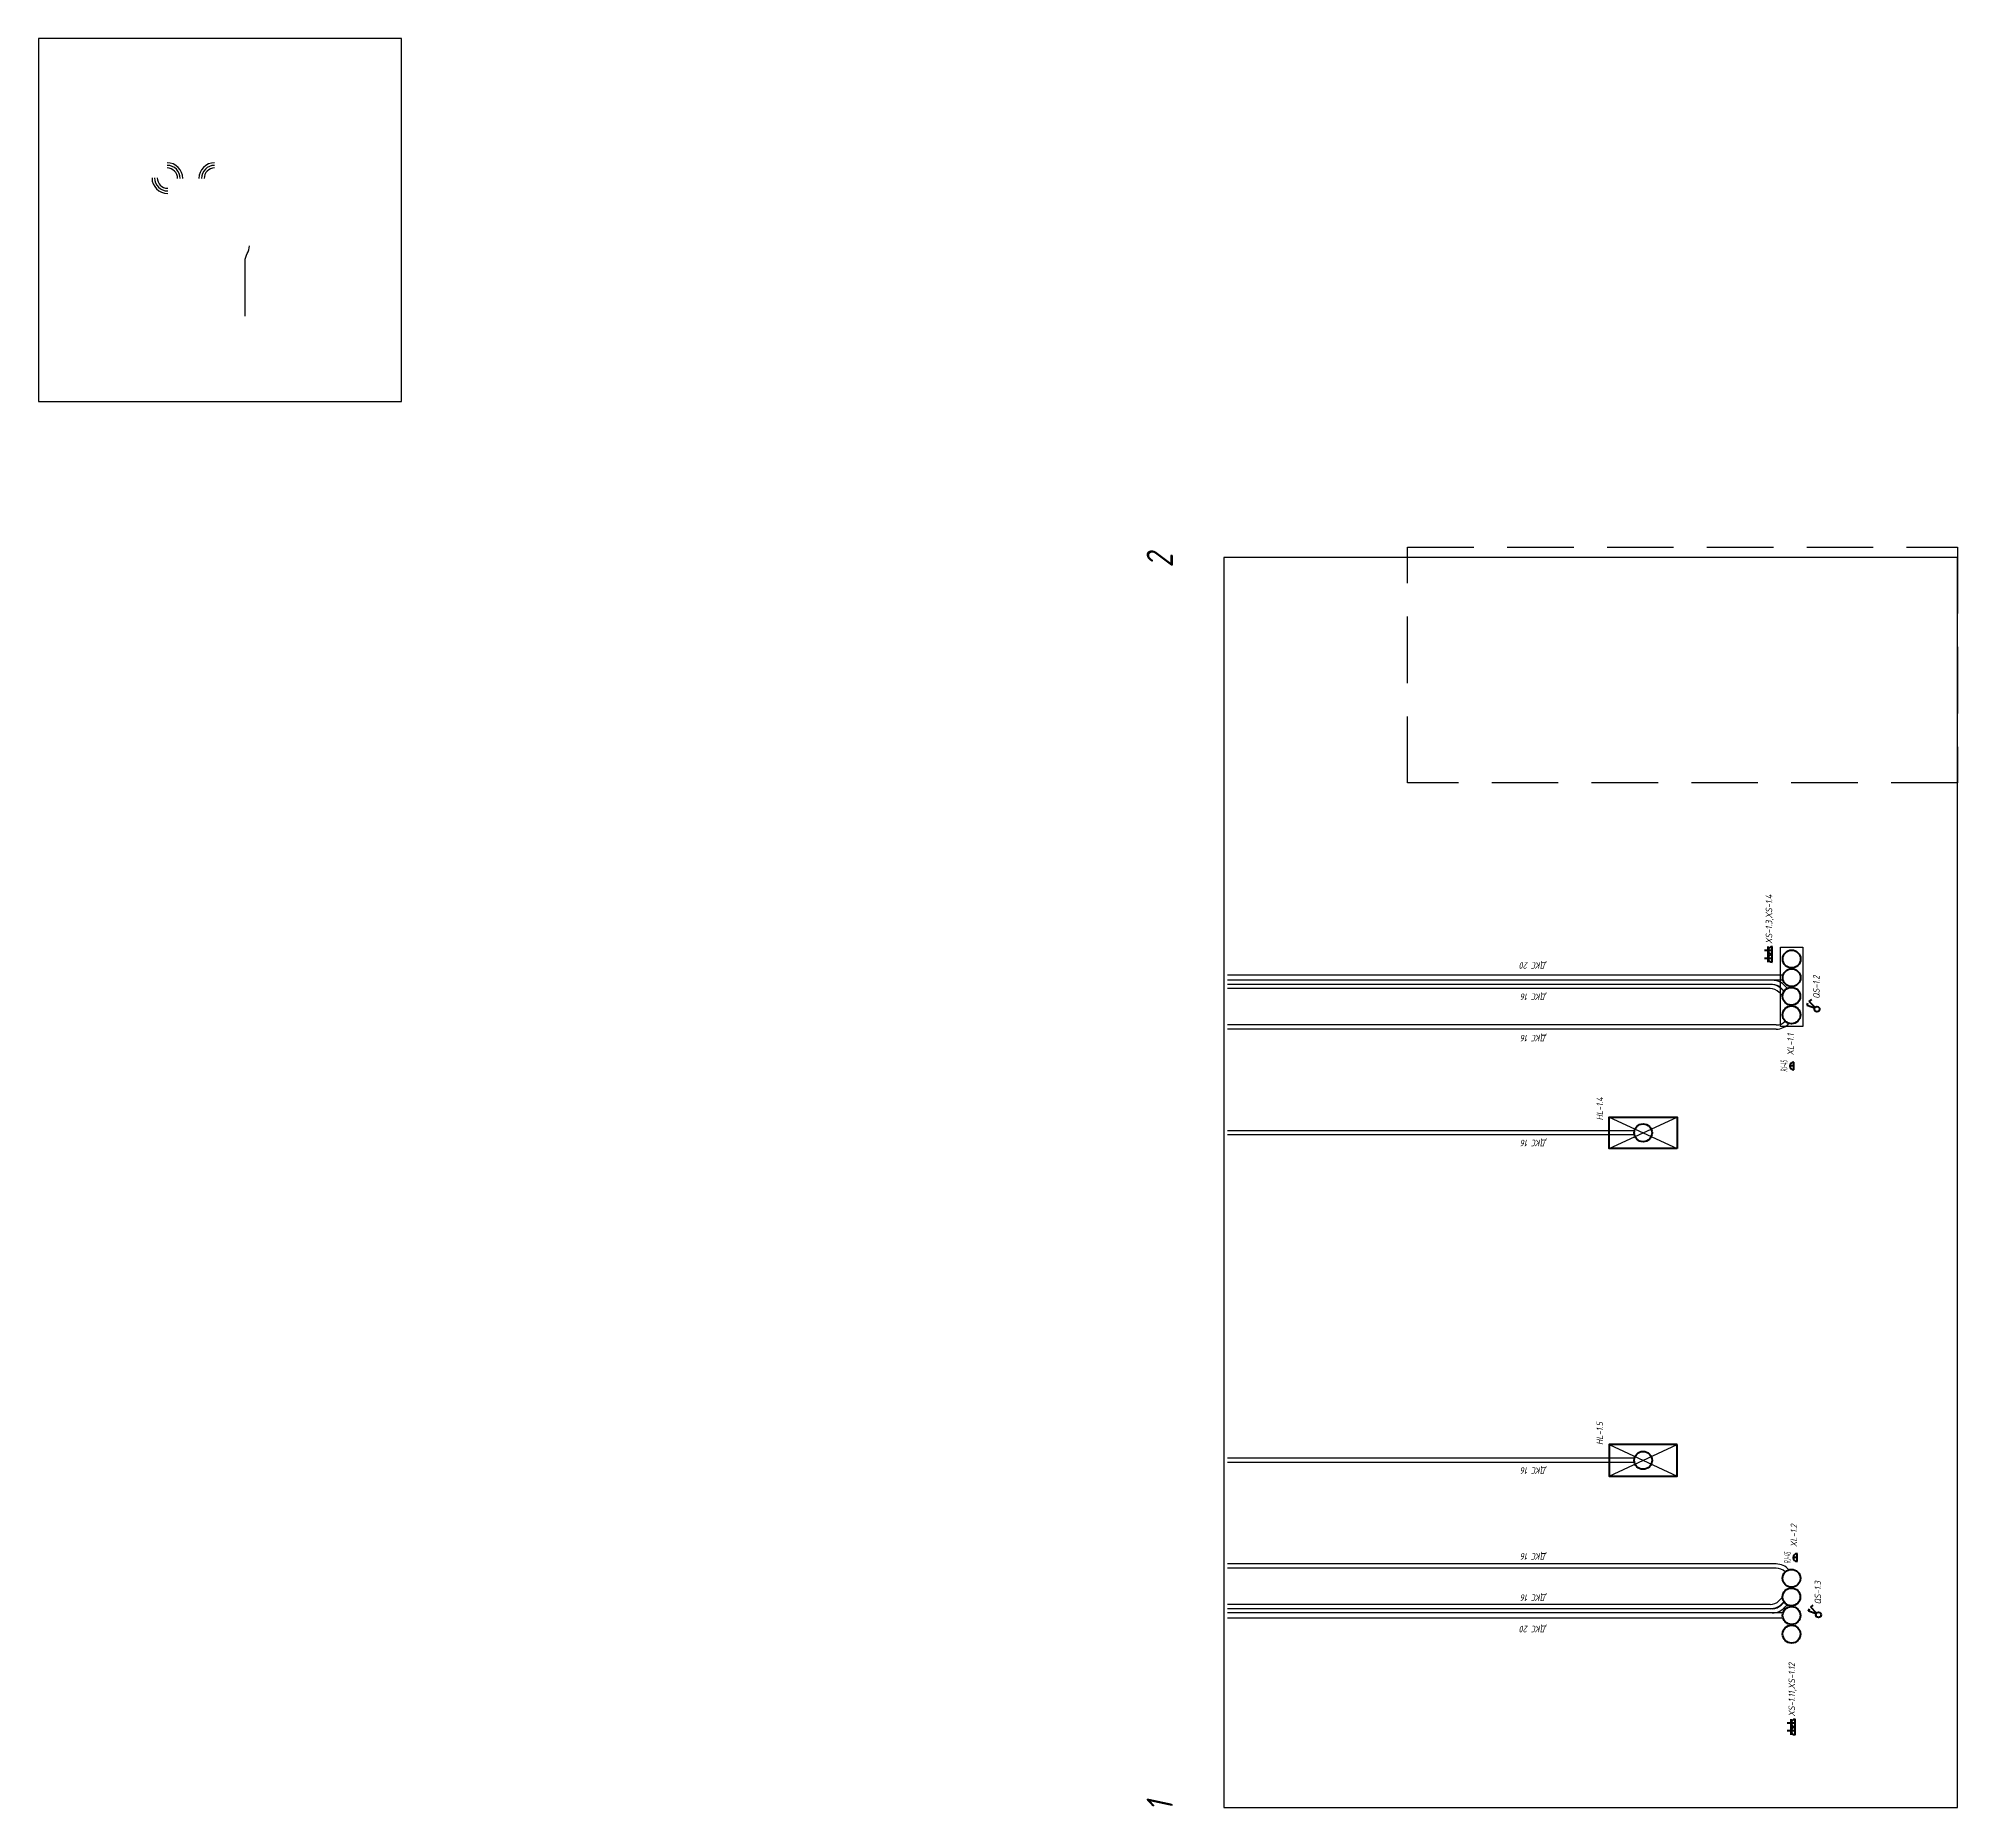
# Model space of a CAD drawing. Header units: millimetres. Extents: x -40374 to 56557, y -58468 to -14063.
# Drawn here: x -40374 to -33049, y -20814 to -14063 of the extents above; entities that cross this region are included whole.
import ezdxf
from ezdxf.enums import TextEntityAlignment as Align

# ---------------------------------------------------------------- set-up
doc = ezdxf.new("R2010")
doc.units = ezdxf.units.MM
doc.linetypes.add('DASHED', pattern=[19.05, 12.7, -6.35])
doc.layers.add('01 Черновое', color=7, linetype='Continuous')
doc.layers.add('02 ЭОМ и СС', color=7, linetype='Continuous')
doc.layers.add('100 noprint', color=1, linetype='Continuous', plot=False)
doc.styles.add('ГОСТ-ISOCPEUR', font='isocpeui.ttf', dxfattribs={"width": 0.8})

# ---------------------------------------------------------------- blocks, each defined once
blk = doc.blocks.new('розетка скрытая трехполюсная')
at = {"color": 0, "lineweight": -2}
for p, q in [((-1.5, 1.5), (1.5, 1.5)), ((-1.5, 0), (1.5, 0)), ((0, 0), (0, 3))]:
    blk.add_line(p, q, dxfattribs=at)
blk.add_arc((0, 0), 1.5, 0, 180, dxfattribs=at)
blk = doc.blocks.new('розетка RJ-45')
at = {"color": 0, "lineweight": -2}
for p, q in [((-1.5, 0), (1.5, 0)), ((0, 0), (0, 1.5))]:
    blk.add_line(p, q, dxfattribs=at)
blk.add_arc((0, 0), 1.5, 0, 180, dxfattribs=at)
at = {"color": 0, "lineweight": -2, "style": 'ГОСТ-ISOCPEUR', "width": 0.4}
blk.add_text('RJ-45', height=2.5, dxfattribs=at).set_placement((0, 2.5), align=Align.CENTER)
blk = doc.blocks.new('кнопка 2')
at = {"color": 0, "lineweight": -2}
for p, q in [((0.35, 0.94), (1.39, 3.78)), ((0.71, 0.71), (2.93, 2.93)), ((1.39, 3.78), (2.34, 3.45)), ((2.93, 2.93), (3.66, 2))]:
    blk.add_line(p, q, dxfattribs=at)
blk.add_circle((0, 0), 1, dxfattribs=at)

msp = doc.modelspace()

# ---------------------------------------------------------------- linework, layer by layer
at = {"layer": '01 Черновое', "linetype": 'DASHED', "ltscale": 20}
msp.add_lwpolyline([(-35148.9, -16004.1), (-33048.9, -16004.1), (-33048.9, -16904.1), (-35148.9, -16904.1)], close=True, dxfattribs=at)
at = {"layer": '01 Черновое'}
msp.add_lwpolyline([(-33048.9, -16044.1), (-35848.9, -16044.1), (-35848.9, -20814.1), (-33048.9, -20814.1)], close=True, dxfattribs=at)
at = {"layer": '02 ЭОМ и СС', "color": 1}
for p, q in [((-33714.8, -17637.1), (-35835.4, -17637.1)), ((-33714.8, -17637.1), (-35835.4, -17637.1)), ((-33714.8, -17657.1), (-35835.4, -17657.1)), ((-33714.8, -17657.1), (-35835.4, -17657.1)), ((-33715.2, -20071.1), (-35835.8, -20071.1)), ((-33715.2, -20071.1), (-35835.8, -20071.1)), ((-33715.2, -20091.1), (-35835.8, -20091.1)), ((-33715.2, -20091.1), (-35835.8, -20091.1))]:
    msp.add_line(p, q, dxfattribs=at)
at = {"layer": '02 ЭОМ и СС', "color": 3}
for p, q in [((-33755.8, -17657.1), (-35835.4, -17657.1)), ((-33755.8, -17657.1), (-35835.4, -17657.1)), ((-33755.8, -17673.1), (-35835.4, -17673.1)), ((-33755.8, -17673.1), (-35835.4, -17673.1)), ((-33764.4, -17689.1), (-35835.4, -17689.1)), ((-33764.4, -17689.1), (-35835.4, -17689.1)), ((-33730.5, -17703.1), (-33716.8, -17716.8)), ((-33730.5, -17703.1), (-33716.8, -17716.8)), ((-33721.9, -17687.1), (-33710.6, -17698.5)), ((-33721.9, -17687.1), (-33710.6, -17698.5)), ((-33716.1, -17695.1), (-33711.4, -17699.8)), ((-33716.1, -17695.1), (-33711.4, -17699.8)), ((-33707.5, -17679.1), (-33698.6, -17688)), ((-33707.5, -17679.1), (-33698.6, -17688)), ((-34282.3, -18231.1), (-35835.4, -18231.1)), ((-34282.3, -18231.1), (-35835.4, -18231.1)), ((-34378.9, -18299.1), (-34118.9, -18179.1)), ((-34378.9, -18179.1), (-34118.9, -18299.1)), ((-34282.3, -18247.1), (-35835.4, -18247.1)), ((-34282.3, -18247.1), (-35835.4, -18247.1)), ((-34282.3, -19481.1), (-35835.4, -19481.1)), ((-34282.3, -19481.1), (-35835.4, -19481.1)), ((-34378.9, -19429.1), (-34118.9, -19549.1)), ((-34378.9, -19549.1), (-34118.9, -19429.1)), ((-34282.3, -19497.1), (-35835.4, -19497.1)), ((-34282.3, -19497.1), (-35835.4, -19497.1)), ((-33764.4, -20039.1), (-35835.4, -20039.1)), ((-33764.4, -20039.1), (-35835.4, -20039.1)), ((-33755.8, -20055.1), (-35835.4, -20055.1)), ((-33755.8, -20055.1), (-35835.4, -20055.1)), ((-33730.8, -20025), (-33717.2, -20011.4)), ((-33730.8, -20025), (-33717.2, -20011.4)), ((-33722.3, -20041), (-33711, -20029.7)), ((-33722.3, -20041), (-33711, -20029.7)), ((-33716.5, -20033.1), (-33711.8, -20028.4)), ((-33716.5, -20033.1), (-33711.8, -20028.4)), ((-33707.9, -20049.1), (-33699, -20040.2)), ((-33707.9, -20049.1), (-33699, -20040.2)), ((-33755.8, -20071.1), (-35835.4, -20071.1)), ((-33755.8, -20071.1), (-35835.4, -20071.1))]:
    msp.add_line(p, q, dxfattribs=at)
at = {"layer": '02 ЭОМ и СС', "color": 6}
for p, q in [((-33741, -17827.7), (-35835.4, -17827.7)), ((-33741, -17827.7), (-35835.4, -17827.7)), ((-33741, -17843.7), (-35835.4, -17843.7)), ((-33741, -17843.7), (-35835.4, -17843.7)), ((-33741.4, -19884.4), (-35835.8, -19884.4)), ((-33741.4, -19884.4), (-35835.8, -19884.4)), ((-33741.4, -19900.4), (-35835.8, -19900.4)), ((-33741.4, -19900.4), (-35835.8, -19900.4))]:
    msp.add_line(p, q, dxfattribs=at)
at = {"layer": '02 ЭОМ и СС', "color": 3, "lineweight": 40, "flags": 128}
for points in [[(-34118.9, -18299.1), (-34378.9, -18299.1), (-34378.9, -18179.1), (-34118.9, -18179.1)], [(-34118.9, -19429.1), (-34378.9, -19429.1), (-34378.9, -19549.1), (-34118.9, -19549.1)]]:
    msp.add_lwpolyline(points, close=True, dxfattribs=at)
at = {"layer": '02 ЭОМ и СС', "color": 1, "lineweight": 40}
for centre in [(-33682.3, -17576.1), (-33682.3, -17576.1), (-33682.3, -17647.1), (-33682.3, -17647.1), (-33682.7, -20081.1), (-33682.7, -20081.1), (-33682.7, -20152.1), (-33682.7, -20152.1)]:
    msp.add_circle(centre, 34, dxfattribs=at)
at = {"layer": '02 ЭОМ и СС', "color": 3, "lineweight": 40}
for centre in [(-33683.2, -17718.1), (-33683.2, -17718.1), (-34249.3, -18239.1), (-34249.3, -18239.1), (-34249.3, -19489.1), (-34249.3, -19489.1), (-33683.2, -20010.1), (-33683.2, -20010.1)]:
    msp.add_circle(centre, 34, dxfattribs=at)
at = {"layer": '02 ЭОМ и СС', "color": 6, "lineweight": 40}
for centre in [(-33682.9, -17789.1), (-33682.9, -17789.1), (-33682.9, -19939.1), (-33682.9, -19939.1)]:
    msp.add_circle(centre, 34, dxfattribs=at)
at = {"layer": '02 ЭОМ и СС', "color": 3}
for centre, radius, start, end in [((-33764.4, -17737.1), 64, 40.98633, 90), ((-33764.4, -17737.1), 64, 40.98633, 90), ((-33764.4, -17737.1), 48, 45, 90), ((-33764.4, -17737.1), 48, 45, 90), ((-33755.8, -17721.1), 64, 40.98633, 90), ((-33755.8, -17721.1), 64, 40.98633, 90), ((-33755.8, -17721.1), 48, 45, 90), ((-33755.8, -17721.1), 48, 45, 90), ((-33764.8, -19991.1), 48, 270, 315), ((-33764.8, -19991.1), 48, 270, 315), ((-33764.8, -19991.1), 64, 270, 319.01367), ((-33764.8, -19991.1), 64, 270, 319.01367), ((-33756.2, -20007.1), 48, 270, 315), ((-33756.2, -20007.1), 48, 270, 315), ((-33756.2, -20007.1), 64, 270, 319.01367), ((-33756.2, -20007.1), 64, 270, 319.01367)]:
    msp.add_arc(centre, radius, start, end, dxfattribs=at)
at = {"layer": '02 ЭОМ и СС', "color": 6}
for centre, radius, start, end in [((-33741, -17779.7), 48, 270, 315), ((-33741, -17779.7), 48, 270, 315), ((-33741, -17779.7), 64, 270, 319.01367), ((-33741, -17779.7), 64, 270, 319.01367), ((-33741.4, -19948.4), 64, 40.98633, 90), ((-33741.4, -19948.4), 64, 40.98633, 90), ((-33741.4, -19948.4), 48, 45, 90), ((-33741.4, -19948.4), 48, 45, 90)]:
    msp.add_arc(centre, radius, start, end, dxfattribs=at)
at = {"layer": '100 noprint', "color": 2, "lineweight": -2}
for points in [[(-40374.1, -14063), (-40374.1, -15448.4), (-38988.6, -15448.4), (-38988.6, -14063)], [(-33639.6, -17834.1), (-33724.6, -17834.1), (-33724.6, -17531.1), (-33639.6, -17531.1)], [(-33639.6, -17834.1), (-33724.6, -17834.1), (-33724.6, -17531.1), (-33639.6, -17531.1)]]:
    msp.add_lwpolyline(points, close=True, dxfattribs=at)
msp.add_lwpolyline([(-39584.8, -15122.8), (-39584.8, -14912.7, -0.136106), (-39576.8, -14883.9, 0.136106), (-39568.8, -14855, 0.136106)], format="xyb", dxfattribs=at)
for centre, radius, start, end in [((-39882.8, -14597.5), 60, 0, 90), ((-39882.8, -14597.5), 50, 0, 90), ((-39882.8, -14597.5), 40, 0, 90), ((-39701.4, -14597.5), 60, 90, 180), ((-39701.4, -14597.5), 50, 90, 180), ((-39701.4, -14597.5), 40, 90, 180), ((-39880.4, -14595.1), 60, 180, 270), ((-39880.4, -14595.1), 50, 180, 270), ((-39880.4, -14595.1), 40, 180, 270)]:
    msp.add_arc(centre, radius, start, end, dxfattribs=at)

# ---------------------------------------------------------------- block references
at = {"layer": '02 ЭОМ и СС', "color": 1, "lineweight": 40, "xscale": 10, "yscale": 10, "zscale": 10, "rotation": 90}
for p in [(-33756.4, -17543.5), (-33756.4, -17573.5), (-33669.4, -20491.7), (-33669.4, -20521.7)]:
    msp.add_blockref('розетка скрытая трехполюсная', p, dxfattribs=at)
at = {"layer": '02 ЭОМ и СС', "color": 3, "lineweight": 40, "xscale": 10, "yscale": 10, "zscale": 10, "rotation": 90}
for p in [(-33585.6, -17767.6), (-33579.9, -20078.6)]:
    msp.add_blockref('кнопка 2', p, dxfattribs=at)
at = {"layer": '02 ЭОМ и СС', "color": 6, "lineweight": 40, "xscale": 10, "yscale": 10, "zscale": 10, "rotation": 90}
for p in [(-33673.9, -17984.1), (-33661.4, -19860)]:
    msp.add_blockref('розетка RJ-45', p, dxfattribs=at)

# ---------------------------------------------------------------- texts
at = {"layer": '02 ЭОМ и СС', "linetype": 'Continuous', "style": 'ГОСТ-ISOCPEUR', "width": 0.8}
for s, p in [('XS-1.3,XS-1.4', (-33756.4, -17518.5)), ('QS-1.2', (-33575.6, -17727.6)), ('XL-1.1', (-33673.9, -17944.1)), ('HL-1.4', (-34401.9, -18191.8)), ('HL-1.5', (-34402.1, -19430.3)), ('XL-1.2', (-33661.4, -19820)), ('QS-1.3', (-33569.9, -20038.6)), ('XS-1.11,XS-1.12', (-33669.4, -20466.7))]:
    msp.add_text(s, height=25, rotation=90, dxfattribs=at).set_placement(p)
at = {"layer": '02 ЭОМ и СС', "color": 1, "char_height": 25, "width": 270.313, "rotation": 180, "style": 'ГОСТ-ISOCPEUR'}
for insert, attachment_point in [((-34618.7, -17582.9), 7), ((-34618.7, -20145.3), 1)]:
    msp.add_mtext('{ДКС 20}', dxfattribs=dict(at, insert=insert, attachment_point=attachment_point))
at = {"layer": '02 ЭОМ и СС', "color": 3, "char_height": 25, "width": 270.313, "rotation": 180, "style": 'ГОСТ-ISOCPEUR'}
for insert, attachment_point in [((-34618.7, -17702.5), 7), ((-34618.7, -18260.5), 7), ((-34618.7, -19510.5), 7), ((-34618.7, -20025.6), 1)]:
    msp.add_mtext('{ДКС 16}', dxfattribs=dict(at, insert=insert, attachment_point=attachment_point))
at = {"layer": '02 ЭОМ и СС', "color": 6, "char_height": 25, "width": 270.313, "rotation": 180, "style": 'ГОСТ-ISOCPEUR'}
for insert, attachment_point in [((-34618.7, -17860.1), 7), ((-34618.7, -19868.1), 1)]:
    msp.add_mtext('{ДКС 16}', dxfattribs=dict(at, insert=insert, attachment_point=attachment_point))
at = {"layer": '100 noprint', "style": 'ГОСТ-ISOCPEUR', "width": 0.8}
for s, p in [('2', (-36094, -16054.9)), ('1', (-36094, -20808.7))]:
    msp.add_text(s, height=100, rotation=90, dxfattribs=at).set_placement(p, align=Align.MIDDLE)

doc.saveas('drawing.dxf')
